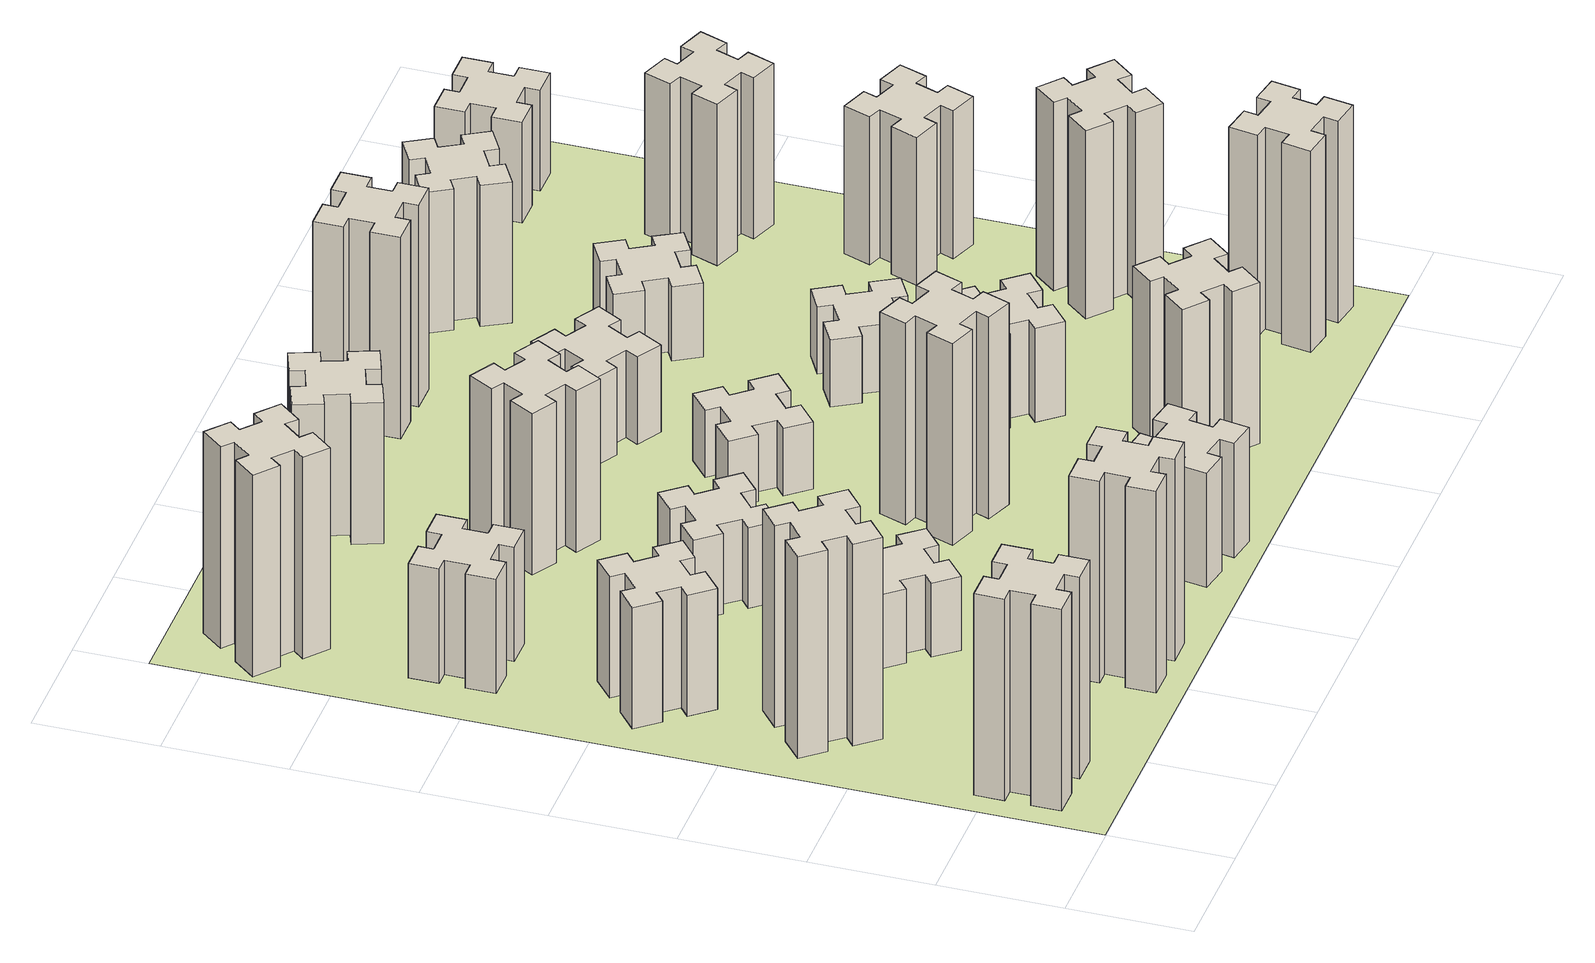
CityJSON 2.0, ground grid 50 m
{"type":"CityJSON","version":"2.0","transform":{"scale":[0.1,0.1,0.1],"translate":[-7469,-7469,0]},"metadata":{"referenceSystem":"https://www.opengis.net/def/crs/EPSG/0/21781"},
"CityObjects":{
"building1":{"type":"Building","attributes":{"class":"1000","function":"1000","usage":"1000","yearOfConstruction":2016,"roofType":"1000","measuredHeight":90,"storeysAboveGround":30,"storeysBelowGround":0},"geometry":[{"type":"Solid","lod":"1","boundaries":[[[[0,1,2,3,4,5,6,7,8,9,10,11,12,13,14,15,16,17,18,19]],[[17,16,20,21]],[[16,15,22,20]],[[15,14,23,22]],[[14,13,24,23]],[[13,12,25,24]],[[12,11,26,25]],[[11,10,27,26]],[[10,9,28,27]],[[9,8,29,28]],[[8,7,30,29]],[[7,6,31,30]],[[6,5,32,31]],[[5,4,33,32]],[[4,3,34,33]],[[3,2,35,34]],[[2,1,36,35]],[[1,0,37,36]],[[0,19,38,37]],[[19,18,39,38]],[[18,17,21,39]],[[24,25,26,27,28,29,30,31,32,33,34,35,36,37,38,39,21,20,22,23]]]]}]},
"building2":{"type":"Building","attributes":{"class":"1000","function":"1000","usage":"1000","yearOfConstruction":2016,"roofType":"1000","measuredHeight":90,"storeysAboveGround":30,"storeysBelowGround":0},"geometry":[{"type":"Solid","lod":"1","boundaries":[[[[40,41,42,43,44,45,46,47,48,49,50,51,52,53,54,55,56,57,58,59]],[[57,56,60,61]],[[56,55,62,60]],[[55,54,63,62]],[[54,53,64,63]],[[53,52,65,64]],[[52,51,66,65]],[[51,50,67,66]],[[50,49,68,67]],[[49,48,69,68]],[[48,47,70,69]],[[47,46,71,70]],[[46,45,72,71]],[[45,44,73,72]],[[44,43,74,73]],[[43,42,75,74]],[[42,41,76,75]],[[41,40,77,76]],[[40,59,78,77]],[[59,58,79,78]],[[58,57,61,79]],[[64,65,66,67,68,69,70,71,72,73,74,75,76,77,78,79,61,60,62,63]]]]}]},
"building3":{"type":"Building","attributes":{"class":"1000","function":"1000","usage":"1000","yearOfConstruction":2016,"roofType":"1000","measuredHeight":54,"storeysAboveGround":30,"storeysBelowGround":0},"geometry":[{"type":"Solid","lod":"1","boundaries":[[[[80,81,82,83,84,85,86,87,88,89,90,91,92,93,94,95,96,97,98,99]],[[97,96,100,101]],[[96,95,102,100]],[[95,94,103,102]],[[94,93,104,103]],[[93,92,105,104]],[[92,91,106,105]],[[91,90,107,106]],[[90,89,108,107]],[[89,88,109,108]],[[88,87,110,109]],[[87,86,111,110]],[[86,85,112,111]],[[85,84,113,112]],[[84,83,114,113]],[[83,82,115,114]],[[82,81,116,115]],[[81,80,117,116]],[[80,99,118,117]],[[99,98,119,118]],[[98,97,101,119]],[[104,105,106,107,108,109,110,111,112,113,114,115,116,117,118,119,101,100,102,103]]]]}]},
"building4":{"type":"Building","attributes":{"class":"1000","function":"1000","usage":"1000","yearOfConstruction":2016,"roofType":"1000","measuredHeight":51,"storeysAboveGround":30,"storeysBelowGround":0},"geometry":[{"type":"Solid","lod":"1","boundaries":[[[[120,121,122,123,124,125,126,127,128,129,130,131,132,133,134,135,136,137,138,139]],[[137,136,140,141]],[[136,135,142,140]],[[135,134,143,142]],[[134,133,144,143]],[[133,132,145,144]],[[132,131,146,145]],[[131,130,147,146]],[[130,129,148,147]],[[129,128,149,148]],[[128,127,150,149]],[[127,126,151,150]],[[126,125,152,151]],[[125,124,153,152]],[[124,123,154,153]],[[123,122,155,154]],[[122,121,156,155]],[[121,120,157,156]],[[120,139,158,157]],[[139,138,159,158]],[[138,137,141,159]],[[144,145,146,147,148,149,150,151,152,153,154,155,156,157,158,159,141,140,142,143]]]]}]},
"building5":{"type":"Building","attributes":{"class":"1000","function":"1000","usage":"1000","yearOfConstruction":2016,"roofType":"1000","measuredHeight":90,"storeysAboveGround":30,"storeysBelowGround":0},"geometry":[{"type":"Solid","lod":"1","boundaries":[[[[160,161,162,163,164,165,166,167,168,169,170,171,172,173,174,175,176,177,178,179]],[[177,176,180,181]],[[176,175,182,180]],[[175,174,183,182]],[[174,173,184,183]],[[173,172,185,184]],[[172,171,186,185]],[[171,170,187,186]],[[170,169,188,187]],[[169,168,189,188]],[[168,167,190,189]],[[167,166,191,190]],[[166,165,192,191]],[[165,164,193,192]],[[164,163,194,193]],[[163,162,195,194]],[[162,161,196,195]],[[161,160,197,196]],[[160,179,198,197]],[[179,178,199,198]],[[178,177,181,199]],[[184,185,186,187,188,189,190,191,192,193,194,195,196,197,198,199,181,180,182,183]]]]}]},
"building6":{"type":"Building","attributes":{"class":"1000","function":"1000","usage":"1000","yearOfConstruction":2016,"roofType":"1000","measuredHeight":90,"storeysAboveGround":30,"storeysBelowGround":0},"geometry":[{"type":"Solid","lod":"1","boundaries":[[[[200,201,202,203,204,205,206,207,208,209,210,211,212,213,214,215,216,217,218,219]],[[217,216,220,221]],[[216,215,222,220]],[[215,214,223,222]],[[214,213,224,223]],[[213,212,225,224]],[[212,211,226,225]],[[211,210,227,226]],[[210,209,228,227]],[[209,208,229,228]],[[208,207,230,229]],[[207,206,231,230]],[[206,205,232,231]],[[205,204,233,232]],[[204,203,234,233]],[[203,202,235,234]],[[202,201,236,235]],[[201,200,237,236]],[[200,219,238,237]],[[219,218,239,238]],[[218,217,221,239]],[[224,225,226,227,228,229,230,231,232,233,234,235,236,237,238,239,221,220,222,223]]]]}]},
"building7":{"type":"Building","attributes":{"class":"1000","function":"1000","usage":"1000","yearOfConstruction":2016,"roofType":"1000","measuredHeight":33,"storeysAboveGround":30,"storeysBelowGround":0},"geometry":[{"type":"Solid","lod":"1","boundaries":[[[[240,241,242,243,244,245,246,247,248,249,250,251,252,253,254,255,256,257,258,259]],[[257,256,260,261]],[[256,255,262,260]],[[255,254,263,262]],[[254,253,264,263]],[[253,252,265,264]],[[252,251,266,265]],[[251,250,267,266]],[[250,249,268,267]],[[249,248,269,268]],[[248,247,270,269]],[[247,246,271,270]],[[246,245,272,271]],[[245,244,273,272]],[[244,243,274,273]],[[243,242,275,274]],[[242,241,276,275]],[[241,240,277,276]],[[240,259,278,277]],[[259,258,279,278]],[[258,257,261,279]],[[264,265,266,267,268,269,270,271,272,273,274,275,276,277,278,279,261,260,262,263]]]]}]},
"building8":{"type":"Building","attributes":{"class":"1000","function":"1000","usage":"1000","yearOfConstruction":2016,"roofType":"1000","measuredHeight":36,"storeysAboveGround":30,"storeysBelowGround":0},"geometry":[{"type":"Solid","lod":"1","boundaries":[[[[280,281,282,283,284,285,286,287,288,289,290,291,292,293,294,295,296,297,298,299]],[[297,296,300,301]],[[296,295,302,300]],[[295,294,303,302]],[[294,293,304,303]],[[293,292,305,304]],[[292,291,306,305]],[[291,290,307,306]],[[290,289,308,307]],[[289,288,309,308]],[[288,287,310,309]],[[287,286,311,310]],[[286,285,312,311]],[[285,284,313,312]],[[284,283,314,313]],[[283,282,315,314]],[[282,281,316,315]],[[281,280,317,316]],[[280,299,318,317]],[[299,298,319,318]],[[298,297,301,319]],[[304,305,306,307,308,309,310,311,312,313,314,315,316,317,318,319,301,300,302,303]]]]}]},
"building9":{"type":"Building","attributes":{"class":"1000","function":"1000","usage":"1000","yearOfConstruction":2016,"roofType":"1000","measuredHeight":51,"storeysAboveGround":30,"storeysBelowGround":0},"geometry":[{"type":"Solid","lod":"1","boundaries":[[[[320,321,322,323,324,325,326,327,328,329,330,331,332,333,334,335,336,337,338,339]],[[337,336,340,341]],[[336,335,342,340]],[[335,334,343,342]],[[334,333,344,343]],[[333,332,345,344]],[[332,331,346,345]],[[331,330,347,346]],[[330,329,348,347]],[[329,328,349,348]],[[328,327,350,349]],[[327,326,351,350]],[[326,325,352,351]],[[325,324,353,352]],[[324,323,354,353]],[[323,322,355,354]],[[322,321,356,355]],[[321,320,357,356]],[[320,339,358,357]],[[339,338,359,358]],[[338,337,341,359]],[[344,345,346,347,348,349,350,351,352,353,354,355,356,357,358,359,341,340,342,343]]]]}]},
"building10":{"type":"Building","attributes":{"class":"1000","function":"1000","usage":"1000","yearOfConstruction":2016,"roofType":"1000","measuredHeight":72,"storeysAboveGround":30,"storeysBelowGround":0},"geometry":[{"type":"Solid","lod":"1","boundaries":[[[[360,361,362,363,364,365,366,367,368,369,370,371,372,373,374,375,376,377,378,379]],[[377,376,380,381]],[[376,375,382,380]],[[375,374,383,382]],[[374,373,384,383]],[[373,372,385,384]],[[372,371,386,385]],[[371,370,387,386]],[[370,369,388,387]],[[369,368,389,388]],[[368,367,390,389]],[[367,366,391,390]],[[366,365,392,391]],[[365,364,393,392]],[[364,363,394,393]],[[363,362,395,394]],[[362,361,396,395]],[[361,360,397,396]],[[360,379,398,397]],[[379,378,399,398]],[[378,377,381,399]],[[384,385,386,387,388,389,390,391,392,393,394,395,396,397,398,399,381,380,382,383]]]]}]},
"building11":{"type":"Building","attributes":{"class":"1000","function":"1000","usage":"1000","yearOfConstruction":2016,"roofType":"1000","measuredHeight":63,"storeysAboveGround":30,"storeysBelowGround":0},"geometry":[{"type":"Solid","lod":"1","boundaries":[[[[400,401,402,403,404,405,406,407,408,409,410,411,412,413,414,415,416,417,418,419]],[[417,416,420,421]],[[416,415,422,420]],[[415,414,423,422]],[[414,413,424,423]],[[413,412,425,424]],[[412,411,426,425]],[[411,410,427,426]],[[410,409,428,427]],[[409,408,429,428]],[[408,407,430,429]],[[407,406,431,430]],[[406,405,432,431]],[[405,404,433,432]],[[404,403,434,433]],[[403,402,435,434]],[[402,401,436,435]],[[401,400,437,436]],[[400,419,438,437]],[[419,418,439,438]],[[418,417,421,439]],[[424,425,426,427,428,429,430,431,432,433,434,435,436,437,438,439,421,420,422,423]]]]}]},
"building12":{"type":"Building","attributes":{"class":"1000","function":"1000","usage":"1000","yearOfConstruction":2016,"roofType":"1000","measuredHeight":90,"storeysAboveGround":30,"storeysBelowGround":0},"geometry":[{"type":"Solid","lod":"1","boundaries":[[[[440,441,442,443,444,445,446,447,448,449,450,451,452,453,454,455,456,457,458,459]],[[457,456,460,461]],[[456,455,462,460]],[[455,454,463,462]],[[454,453,464,463]],[[453,452,465,464]],[[452,451,466,465]],[[451,450,467,466]],[[450,449,468,467]],[[449,448,469,468]],[[448,447,470,469]],[[447,446,471,470]],[[446,445,472,471]],[[445,444,473,472]],[[444,443,474,473]],[[443,442,475,474]],[[442,441,476,475]],[[441,440,477,476]],[[440,459,478,477]],[[459,458,479,478]],[[458,457,461,479]],[[464,465,466,467,468,469,470,471,472,473,474,475,476,477,478,479,461,460,462,463]]]]}]},
"building13":{"type":"Building","attributes":{"class":"1000","function":"1000","usage":"1000","yearOfConstruction":2016,"roofType":"1000","measuredHeight":30,"storeysAboveGround":30,"storeysBelowGround":0},"geometry":[{"type":"Solid","lod":"1","boundaries":[[[[480,481,482,483,484,485,486,487,488,489,490,491,492,493,494,495,496,497,498,499]],[[497,496,500,501]],[[496,495,502,500]],[[495,494,503,502]],[[494,493,504,503]],[[493,492,505,504]],[[492,491,506,505]],[[491,490,507,506]],[[490,489,508,507]],[[489,488,509,508]],[[488,487,510,509]],[[487,486,511,510]],[[486,485,512,511]],[[485,484,513,512]],[[484,483,514,513]],[[483,482,515,514]],[[482,481,516,515]],[[481,480,517,516]],[[480,499,518,517]],[[499,498,519,518]],[[498,497,501,519]],[[504,505,506,507,508,509,510,511,512,513,514,515,516,517,518,519,501,500,502,503]]]]}]},
"building14":{"type":"Building","attributes":{"class":"1000","function":"1000","usage":"1000","yearOfConstruction":2016,"roofType":"1000","measuredHeight":39,"storeysAboveGround":30,"storeysBelowGround":0},"geometry":[{"type":"Solid","lod":"1","boundaries":[[[[520,521,522,523,524,525,526,527,528,529,530,531,532,533,534,535,536,537,538,539]],[[537,536,540,541]],[[536,535,542,540]],[[535,534,543,542]],[[534,533,544,543]],[[533,532,545,544]],[[532,531,546,545]],[[531,530,547,546]],[[530,529,548,547]],[[529,528,549,548]],[[528,527,550,549]],[[527,526,551,550]],[[526,525,552,551]],[[525,524,553,552]],[[524,523,554,553]],[[523,522,555,554]],[[522,521,556,555]],[[521,520,557,556]],[[520,539,558,557]],[[539,538,559,558]],[[538,537,541,559]],[[544,545,546,547,548,549,550,551,552,553,554,555,556,557,558,559,541,540,542,543]]]]}]},
"building15":{"type":"Building","attributes":{"class":"1000","function":"1000","usage":"1000","yearOfConstruction":2016,"roofType":"1000","measuredHeight":72,"storeysAboveGround":30,"storeysBelowGround":0},"geometry":[{"type":"Solid","lod":"1","boundaries":[[[[560,561,562,563,564,565,566,567,568,569,570,571,572,573,574,575,576,577,578,579]],[[577,576,580,581]],[[576,575,582,580]],[[575,574,583,582]],[[574,573,584,583]],[[573,572,585,584]],[[572,571,586,585]],[[571,570,587,586]],[[570,569,588,587]],[[569,568,589,588]],[[568,567,590,589]],[[567,566,591,590]],[[566,565,592,591]],[[565,564,593,592]],[[564,563,594,593]],[[563,562,595,594]],[[562,561,596,595]],[[561,560,597,596]],[[560,579,598,597]],[[579,578,599,598]],[[578,577,581,599]],[[584,585,586,587,588,589,590,591,592,593,594,595,596,597,598,599,581,580,582,583]]]]}]},
"building16":{"type":"Building","attributes":{"class":"1000","function":"1000","usage":"1000","yearOfConstruction":2016,"roofType":"1000","measuredHeight":90,"storeysAboveGround":30,"storeysBelowGround":0},"geometry":[{"type":"Solid","lod":"1","boundaries":[[[[600,601,602,603,604,605,606,607,608,609,610,611,612,613,614,615,616,617,618,619]],[[617,616,620,621]],[[616,615,622,620]],[[615,614,623,622]],[[614,613,624,623]],[[613,612,625,624]],[[612,611,626,625]],[[611,610,627,626]],[[610,609,628,627]],[[609,608,629,628]],[[608,607,630,629]],[[607,606,631,630]],[[606,605,632,631]],[[605,604,633,632]],[[604,603,634,633]],[[603,602,635,634]],[[602,601,636,635]],[[601,600,637,636]],[[600,619,638,637]],[[619,618,639,638]],[[618,617,621,639]],[[624,625,626,627,628,629,630,631,632,633,634,635,636,637,638,639,621,620,622,623]]]]}]},
"building17":{"type":"Building","attributes":{"class":"1000","function":"1000","usage":"1000","yearOfConstruction":2016,"roofType":"1000","measuredHeight":42,"storeysAboveGround":30,"storeysBelowGround":0},"geometry":[{"type":"Solid","lod":"1","boundaries":[[[[640,641,642,643,644,645,646,647,648,649,650,651,652,653,654,655,656,657,658,659]],[[657,656,660,661]],[[656,655,662,660]],[[655,654,663,662]],[[654,653,664,663]],[[653,652,665,664]],[[652,651,666,665]],[[651,650,667,666]],[[650,649,668,667]],[[649,648,669,668]],[[648,647,670,669]],[[647,646,671,670]],[[646,645,672,671]],[[645,644,673,672]],[[644,643,674,673]],[[643,642,675,674]],[[642,641,676,675]],[[641,640,677,676]],[[640,659,678,677]],[[659,658,679,678]],[[658,657,661,679]],[[664,665,666,667,668,669,670,671,672,673,674,675,676,677,678,679,661,660,662,663]]]]}]},
"building18":{"type":"Building","attributes":{"class":"1000","function":"1000","usage":"1000","yearOfConstruction":2016,"roofType":"1000","measuredHeight":30,"storeysAboveGround":30,"storeysBelowGround":0},"geometry":[{"type":"Solid","lod":"1","boundaries":[[[[680,681,682,683,684,685,686,687,688,689,690,691,692,693,694,695,696,697,698,699]],[[697,696,700,701]],[[696,695,702,700]],[[695,694,703,702]],[[694,693,704,703]],[[693,692,705,704]],[[692,691,706,705]],[[691,690,707,706]],[[690,689,708,707]],[[689,688,709,708]],[[688,687,710,709]],[[687,686,711,710]],[[686,685,712,711]],[[685,684,713,712]],[[684,683,714,713]],[[683,682,715,714]],[[682,681,716,715]],[[681,680,717,716]],[[680,699,718,717]],[[699,698,719,718]],[[698,697,701,719]],[[704,705,706,707,708,709,710,711,712,713,714,715,716,717,718,719,701,700,702,703]]]]}]},
"building19":{"type":"Building","attributes":{"class":"1000","function":"1000","usage":"1000","yearOfConstruction":2016,"roofType":"1000","measuredHeight":33,"storeysAboveGround":30,"storeysBelowGround":0},"geometry":[{"type":"Solid","lod":"1","boundaries":[[[[720,721,722,723,724,725,726,727,728,729,730,731,732,733,734,735,736,737,738,739]],[[737,736,740,741]],[[736,735,742,740]],[[735,734,743,742]],[[734,733,744,743]],[[733,732,745,744]],[[732,731,746,745]],[[731,730,747,746]],[[730,729,748,747]],[[729,728,749,748]],[[728,727,750,749]],[[727,726,751,750]],[[726,725,752,751]],[[725,724,753,752]],[[724,723,754,753]],[[723,722,755,754]],[[722,721,756,755]],[[721,720,757,756]],[[720,739,758,757]],[[739,738,759,758]],[[738,737,741,759]],[[744,745,746,747,748,749,750,751,752,753,754,755,756,757,758,759,741,740,742,743]]]]}]},
"building20":{"type":"Building","attributes":{"class":"1000","function":"1000","usage":"1000","yearOfConstruction":2016,"roofType":"1000","measuredHeight":90,"storeysAboveGround":30,"storeysBelowGround":0},"geometry":[{"type":"Solid","lod":"1","boundaries":[[[[760,761,762,763,764,765,766,767,768,769,770,771,772,773,774,775,776,777,778,779]],[[777,776,780,781]],[[776,775,782,780]],[[775,774,783,782]],[[774,773,784,783]],[[773,772,785,784]],[[772,771,786,785]],[[771,770,787,786]],[[770,769,788,787]],[[769,768,789,788]],[[768,767,790,789]],[[767,766,791,790]],[[766,765,792,791]],[[765,764,793,792]],[[764,763,794,793]],[[763,762,795,794]],[[762,761,796,795]],[[761,760,797,796]],[[760,779,798,797]],[[779,778,799,798]],[[778,777,781,799]],[[784,785,786,787,788,789,790,791,792,793,794,795,796,797,798,799,781,780,782,783]]]]}]},
"building21":{"type":"Building","attributes":{"class":"1000","function":"1000","usage":"1000","yearOfConstruction":2016,"roofType":"1000","measuredHeight":63,"storeysAboveGround":30,"storeysBelowGround":0},"geometry":[{"type":"Solid","lod":"1","boundaries":[[[[800,801,802,803,804,805,806,807,808,809,810,811,812,813,814,815,816,817,818,819]],[[817,816,820,821]],[[816,815,822,820]],[[815,814,823,822]],[[814,813,824,823]],[[813,812,825,824]],[[812,811,826,825]],[[811,810,827,826]],[[810,809,828,827]],[[809,808,829,828]],[[808,807,830,829]],[[807,806,831,830]],[[806,805,832,831]],[[805,804,833,832]],[[804,803,834,833]],[[803,802,835,834]],[[802,801,836,835]],[[801,800,837,836]],[[800,819,838,837]],[[819,818,839,838]],[[818,817,821,839]],[[824,825,826,827,828,829,830,831,832,833,834,835,836,837,838,839,821,820,822,823]]]]}]},
"building22":{"type":"Building","attributes":{"class":"1000","function":"1000","usage":"1000","yearOfConstruction":2016,"roofType":"1000","measuredHeight":84,"storeysAboveGround":30,"storeysBelowGround":0},"geometry":[{"type":"Solid","lod":"1","boundaries":[[[[840,841,842,843,844,845,846,847,848,849,850,851,852,853,854,855,856,857,858,859]],[[857,856,860,861]],[[856,855,862,860]],[[855,854,863,862]],[[854,853,864,863]],[[853,852,865,864]],[[852,851,866,865]],[[851,850,867,866]],[[850,849,868,867]],[[849,848,869,868]],[[848,847,870,869]],[[847,846,871,870]],[[846,845,872,871]],[[845,844,873,872]],[[844,843,874,873]],[[843,842,875,874]],[[842,841,876,875]],[[841,840,877,876]],[[840,859,878,877]],[[859,858,879,878]],[[858,857,861,879]],[[864,865,866,867,868,869,870,871,872,873,874,875,876,877,878,879,861,860,862,863]]]]}]},
"building23":{"type":"Building","attributes":{"class":"1000","function":"1000","usage":"1000","yearOfConstruction":2016,"roofType":"1000","measuredHeight":66,"storeysAboveGround":30,"storeysBelowGround":0},"geometry":[{"type":"Solid","lod":"1","boundaries":[[[[880,881,882,883,884,885,886,887,888,889,890,891,892,893,894,895,896,897,898,899]],[[897,896,900,901]],[[896,895,902,900]],[[895,894,903,902]],[[894,893,904,903]],[[893,892,905,904]],[[892,891,906,905]],[[891,890,907,906]],[[890,889,908,907]],[[889,888,909,908]],[[888,887,910,909]],[[887,886,911,910]],[[886,885,912,911]],[[885,884,913,912]],[[884,883,914,913]],[[883,882,915,914]],[[882,881,916,915]],[[881,880,917,916]],[[880,899,918,917]],[[899,898,919,918]],[[898,897,901,919]],[[904,905,906,907,908,909,910,911,912,913,914,915,916,917,918,919,901,900,902,903]]]]}]},
"building24":{"type":"Building","attributes":{"class":"1000","function":"1000","usage":"1000","yearOfConstruction":2016,"roofType":"1000","measuredHeight":72,"storeysAboveGround":30,"storeysBelowGround":0},"geometry":[{"type":"Solid","lod":"1","boundaries":[[[[920,921,922,923,924,925,926,927,928,929,930,931,932,933,934,935,936,937,938,939]],[[937,936,940,941]],[[936,935,942,940]],[[935,934,943,942]],[[934,933,944,943]],[[933,932,945,944]],[[932,931,946,945]],[[931,930,947,946]],[[930,929,948,947]],[[929,928,949,948]],[[928,927,950,949]],[[927,926,951,950]],[[926,925,952,951]],[[925,924,953,952]],[[924,923,954,953]],[[923,922,955,954]],[[922,921,956,955]],[[921,920,957,956]],[[920,939,958,957]],[[939,938,959,958]],[[938,937,941,959]],[[944,945,946,947,948,949,950,951,952,953,954,955,956,957,958,959,941,940,942,943]]]]}]},
"building25":{"type":"Building","attributes":{"class":"1000","function":"1000","usage":"1000","yearOfConstruction":2016,"roofType":"1000","measuredHeight":45,"storeysAboveGround":30,"storeysBelowGround":0},"geometry":[{"type":"Solid","lod":"1","boundaries":[[[[960,961,962,963,964,965,966,967,968,969,970,971,972,973,974,975,976,977,978,979]],[[977,976,980,981]],[[976,975,982,980]],[[975,974,983,982]],[[974,973,984,983]],[[973,972,985,984]],[[972,971,986,985]],[[971,970,987,986]],[[970,969,988,987]],[[969,968,989,988]],[[968,967,990,989]],[[967,966,991,990]],[[966,965,992,991]],[[965,964,993,992]],[[964,963,994,993]],[[963,962,995,994]],[[962,961,996,995]],[[961,960,997,996]],[[960,979,998,997]],[[979,978,999,998]],[[978,977,981,999]],[[984,985,986,987,988,989,990,991,992,993,994,995,996,997,998,999,981,980,982,983]]]]}]},
"landuse1":{"type":"LandUse","attributes":{"name":"plot1","function":"1010"},"geometry":[{"type":"MultiSurface","lod":"1","boundaries":[[[1000,1001,1002,1003]]]}]}
},
"vertices":[
[165,425,0],[165,325,0],[105,325,0],[105,205,0],[225,205,0],[225,265,0],[325,265,0],[325,205,0],[445,205,0],[445,325,0],[385,325,0],[385,425,0],[445,425,0],[445,545,0],[325,545,0],[325,485,0],[225,485,0],[225,545,0],[105,545,0],[105,425,0],[225,485,900],[225,545,900],[325,485,900],[325,545,900],[445,545,900],[445,425,900],[385,425,900],[385,325,900],[445,325,900],[445,205,900],[325,205,900],[325,265,900],[225,265,900],[225,205,900],[105,205,900],[105,325,900],[165,325,900],[165,425,900],[105,425,900],[105,545,900],
[492,1248,0],[427,1324,0],[473,1363,0],[396,1455,0],[304,1378,0],[343,1332,0],[266,1267,0],[228,1313,0],[136,1236,0],[213,1144,0],[259,1183,0],[323,1106,0],[277,1068,0],[354,976,0],[446,1053,0],[408,1099,0],[484,1163,0],[523,1117,0],[615,1194,0],[538,1286,0],[484,1163,900],[523,1117,900],[408,1099,900],[446,1053,900],[354,976,900],[277,1068,900],[323,1106,900],[259,1183,900],[213,1144,900],[136,1236,900],[228,1313,900],[266,1267,900],[343,1332,900],[304,1378,900],[396,1455,900],[473,1363,900],[427,1324,900],[492,1248,900],[538,1286,900],[615,1194,900],
[492,1888,0],[427,1964,0],[473,2003,0],[396,2095,0],[304,2018,0],[343,1972,0],[266,1907,0],[228,1953,0],[136,1876,0],[213,1784,0],[259,1823,0],[323,1746,0],[277,1708,0],[354,1616,0],[446,1693,0],[408,1739,0],[484,1803,0],[523,1757,0],[615,1834,0],[538,1926,0],[484,1803,540],[523,1757,540],[408,1739,540],[446,1693,540],[354,1616,540],[277,1708,540],[323,1746,540],[259,1823,540],[213,1784,540],[136,1876,540],[228,1953,540],[266,1907,540],[343,1972,540],[304,2018,540],[396,2095,540],[473,2003,540],[427,1964,540],[492,1888,540],[538,1926,540],[615,1834,540],
[485,2545,0],[485,2645,0],[545,2645,0],[545,2765,0],[425,2765,0],[425,2705,0],[325,2705,0],[325,2765,0],[205,2765,0],[205,2645,0],[265,2645,0],[265,2545,0],[205,2545,0],[205,2425,0],[325,2425,0],[325,2485,0],[425,2485,0],[425,2425,0],[545,2425,0],[545,2545,0],[425,2485,510],[425,2425,510],[325,2485,510],[325,2425,510],[205,2425,510],[205,2545,510],[265,2545,510],[265,2645,510],[205,2645,510],[205,2765,510],[325,2765,510],[325,2705,510],[425,2705,510],[425,2765,510],[545,2765,510],[545,2645,510],[485,2645,510],[485,2545,510],[545,2545,510],[545,2425,510],
[1225,225,0],[1225,325,0],[1285,325,0],[1285,445,0],[1165,445,0],[1165,385,0],[1065,385,0],[1065,445,0],[945,445,0],[945,325,0],[1005,325,0],[1005,225,0],[945,225,0],[945,105,0],[1065,105,0],[1065,165,0],[1165,165,0],[1165,105,0],[1285,105,0],[1285,225,0],[1165,165,900],[1165,105,900],[1065,165,900],[1065,105,900],[945,105,900],[945,225,900],[1005,225,900],[1005,325,900],[945,325,900],[945,445,900],[1065,445,900],[1065,385,900],[1165,385,900],[1165,445,900],[1285,445,900],[1285,325,900],[1225,325,900],[1225,225,900],[1285,225,900],[1285,105,900],
[384,3387,0],[308,3452,0],[346,3498,0],[254,3575,0],[177,3483,0],[223,3444,0],[159,3368,0],[113,3406,0],[36,3314,0],[128,3237,0],[166,3283,0],[243,3219,0],[204,3173,0],[296,3096,0],[373,3188,0],[327,3226,0],[392,3303,0],[438,3264,0],[515,3356,0],[423,3433,0],[392,3303,900],[438,3264,900],[327,3226,900],[373,3188,900],[296,3096,900],[204,3173,900],[243,3219,900],[166,3283,900],[128,3237,900],[36,3314,900],[113,3406,900],[159,3368,900],[223,3444,900],[177,3483,900],[254,3575,900],[346,3498,900],[308,3452,900],[384,3387,900],[423,3433,900],[515,3356,900],
[983,1232,0],[906,1167,0],[868,1213,0],[776,1136,0],[853,1044,0],[899,1083,0],[963,1006,0],[917,968,0],[994,876,0],[1086,953,0],[1048,999,0],[1124,1063,0],[1163,1017,0],[1255,1094,0],[1178,1186,0],[1132,1148,0],[1067,1224,0],[1113,1263,0],[1036,1355,0],[944,1278,0],[1067,1224,330],[1113,1263,330],[1132,1148,330],[1178,1186,330],[1255,1094,330],[1163,1017,330],[1124,1063,330],[1048,999,330],[1086,953,330],[994,876,330],[917,968,330],[963,1006,330],[899,1083,330],[853,1044,330],[776,1136,330],[868,1213,330],[906,1167,330],[983,1232,330],[944,1278,330],[1036,1355,330],
[1083,1972,0],[1006,1907,0],[968,1953,0],[876,1876,0],[953,1784,0],[999,1823,0],[1063,1746,0],[1017,1708,0],[1094,1616,0],[1186,1693,0],[1148,1739,0],[1224,1803,0],[1263,1757,0],[1355,1834,0],[1278,1926,0],[1232,1888,0],[1167,1964,0],[1213,2003,0],[1136,2095,0],[1044,2018,0],[1167,1964,360],[1213,2003,360],[1232,1888,360],[1278,1926,360],[1355,1834,360],[1263,1757,360],[1224,1803,360],[1148,1739,360],[1186,1693,360],[1094,1616,360],[1017,1708,360],[1063,1746,360],[999,1823,360],[953,1784,360],[876,1876,360],[968,1953,360],[1006,1907,360],[1083,1972,360],[1044,2018,360],[1136,2095,360],
[1756,344,0],[1738,245,0],[1679,256,0],[1658,137,0],[1777,117,0],[1787,176,0],[1885,158,0],[1875,99,0],[1993,78,0],[2014,197,0],[1955,207,0],[1972,305,0],[2031,295,0],[2052,413,0],[1934,434,0],[1924,375,0],[1825,392,0],[1836,451,0],[1717,472,0],[1697,354,0],[1825,392,510],[1836,451,510],[1924,375,510],[1934,434,510],[2052,413,510],[2031,295,510],[1972,305,510],[1955,207,510],[2014,197,510],[1993,78,510],[1875,99,510],[1885,158,510],[1787,176,510],[1777,117,510],[1658,137,510],[1679,256,510],[1738,245,510],[1756,344,510],[1697,354,510],[1717,472,510],
[1314,2666,0],[1227,2716,0],[1257,2768,0],[1153,2828,0],[1093,2724,0],[1145,2694,0],[1095,2607,0],[1043,2637,0],[983,2533,0],[1087,2473,0],[1117,2525,0],[1204,2475,0],[1174,2423,0],[1278,2363,0],[1338,2467,0],[1286,2497,0],[1336,2584,0],[1388,2554,0],[1448,2658,0],[1344,2718,0],[1336,2584,720],[1388,2554,720],[1286,2497,720],[1338,2467,720],[1278,2363,720],[1174,2423,720],[1204,2475,720],[1117,2525,720],[1087,2473,720],[983,2533,720],[1043,2637,720],[1095,2607,720],[1145,2694,720],[1093,2724,720],[1153,2828,720],[1257,2768,720],[1227,2716,720],[1314,2666,720],[1344,2718,720],[1448,2658,720],
[1125,3456,0],[1031,3422,0],[1010,3478,0],[897,3437,0],[939,3324,0],[995,3345,0],[1029,3251,0],[973,3230,0],[1014,3117,0],[1127,3159,0],[1106,3215,0],[1200,3249,0],[1220,3193,0],[1333,3234,0],[1292,3347,0],[1236,3326,0],[1202,3420,0],[1258,3440,0],[1217,3553,0],[1104,3512,0],[1202,3420,630],[1258,3440,630],[1236,3326,630],[1292,3347,630],[1333,3234,630],[1220,3193,630],[1200,3249,630],[1106,3215,630],[1127,3159,630],[1014,3117,630],[973,3230,630],[1029,3251,630],[995,3345,630],[939,3324,630],[897,3437,630],[1010,3478,630],[1031,3422,630],[1125,3456,630],[1104,3512,630],[1217,3553,630],
[1771,1129,0],[1865,1095,0],[1844,1039,0],[1957,997,0],[1998,1110,0],[1942,1131,0],[1976,1225,0],[2032,1204,0],[2073,1317,0],[1960,1358,0],[1940,1302,0],[1846,1336,0],[1867,1392,0],[1754,1433,0],[1713,1320,0],[1769,1300,0],[1735,1206,0],[1679,1227,0],[1637,1114,0],[1750,1073,0],[1735,1206,900],[1679,1227,900],[1769,1300,900],[1713,1320,900],[1754,1433,900],[1867,1392,900],[1846,1336,900],[1940,1302,900],[1960,1358,900],[2073,1317,900],[2032,1204,900],[1976,1225,900],[1942,1131,900],[1998,1110,900],[1957,997,900],[1844,1039,900],[1865,1095,900],[1771,1129,900],[1750,1073,900],[1637,1114,900],
[1972,1988,0],[1907,2064,0],[1953,2103,0],[1876,2195,0],[1784,2118,0],[1823,2072,0],[1746,2007,0],[1708,2053,0],[1616,1976,0],[1693,1884,0],[1739,1923,0],[1803,1846,0],[1757,1808,0],[1834,1716,0],[1926,1793,0],[1888,1839,0],[1964,1903,0],[2003,1857,0],[2095,1934,0],[2018,2026,0],[1964,1903,300],[2003,1857,300],[1888,1839,300],[1926,1793,300],[1834,1716,300],[1757,1808,300],[1803,1846,300],[1739,1923,300],[1693,1884,300],[1616,1976,300],[1708,2053,300],[1746,2007,300],[1823,2072,300],[1784,2118,300],[1876,2195,300],[1953,2103,300],[1907,2064,300],[1972,1988,300],[2018,2026,300],[2095,1934,300],
[2026,2497,0],[2076,2584,0],[2128,2554,0],[2188,2658,0],[2084,2718,0],[2054,2666,0],[1967,2716,0],[1997,2768,0],[1893,2828,0],[1833,2724,0],[1885,2694,0],[1835,2607,0],[1783,2637,0],[1723,2533,0],[1827,2473,0],[1857,2525,0],[1944,2475,0],[1914,2423,0],[2018,2363,0],[2078,2467,0],[1944,2475,390],[1914,2423,390],[1857,2525,390],[1827,2473,390],[1723,2533,390],[1783,2637,390],[1835,2607,390],[1885,2694,390],[1833,2724,390],[1893,2828,390],[1997,2768,390],[1967,2716,390],[2054,2666,390],[2084,2718,390],[2188,2658,390],[2128,2554,390],[2076,2584,390],[2026,2497,390],[2078,2467,390],[2018,2363,390],
[2486,423,0],[2563,359,0],[2524,313,0],[2616,236,0],[2693,328,0],[2647,366,0],[2712,443,0],[2758,404,0],[2835,496,0],[2743,573,0],[2704,527,0],[2628,592,0],[2666,638,0],[2574,715,0],[2497,623,0],[2543,584,0],[2479,508,0],[2433,546,0],[2356,454,0],[2448,377,0],[2479,508,720],[2433,546,720],[2543,584,720],[2497,623,720],[2574,715,720],[2666,638,720],[2628,592,720],[2704,527,720],[2743,573,720],[2835,496,720],[2758,404,720],[2712,443,720],[2647,366,720],[2693,328,720],[2616,236,720],[2524,313,720],[2563,359,720],[2486,423,720],[2448,377,720],[2356,454,720],
[1965,3385,0],[1965,3485,0],[2025,3485,0],[2025,3605,0],[1905,3605,0],[1905,3545,0],[1805,3545,0],[1805,3605,0],[1685,3605,0],[1685,3485,0],[1745,3485,0],[1745,3385,0],[1685,3385,0],[1685,3265,0],[1805,3265,0],[1805,3325,0],[1905,3325,0],[1905,3265,0],[2025,3265,0],[2025,3385,0],[1905,3325,900],[1905,3265,900],[1805,3325,900],[1805,3265,900],[1685,3265,900],[1685,3385,900],[1745,3385,900],[1745,3485,900],[1685,3485,900],[1685,3605,900],[1805,3605,900],[1805,3545,900],[1905,3545,900],[1905,3605,900],[2025,3605,900],[2025,3485,900],[1965,3485,900],[1965,3385,900],[2025,3385,900],[2025,3265,900],
[2563,1332,0],[2486,1267,0],[2448,1313,0],[2356,1236,0],[2433,1144,0],[2479,1183,0],[2543,1106,0],[2497,1068,0],[2574,976,0],[2666,1053,0],[2628,1099,0],[2704,1163,0],[2743,1117,0],[2835,1194,0],[2758,1286,0],[2712,1248,0],[2647,1324,0],[2693,1363,0],[2616,1455,0],[2524,1378,0],[2647,1324,420],[2693,1363,420],[2712,1248,420],[2758,1286,420],[2835,1194,420],[2743,1117,420],[2704,1163,420],[2628,1099,420],[2666,1053,420],[2574,976,420],[2497,1068,420],[2543,1106,420],[2479,1183,420],[2433,1144,420],[2356,1236,420],[2448,1313,420],[2486,1267,420],[2563,1332,420],[2524,1378,420],[2616,1455,420],
[2475,1744,0],[2525,1657,0],[2473,1627,0],[2533,1523,0],[2637,1583,0],[2607,1635,0],[2694,1685,0],[2724,1633,0],[2828,1693,0],[2768,1797,0],[2716,1767,0],[2666,1854,0],[2718,1884,0],[2658,1988,0],[2554,1928,0],[2584,1876,0],[2497,1826,0],[2467,1878,0],[2363,1818,0],[2423,1714,0],[2497,1826,300],[2467,1878,300],[2584,1876,300],[2554,1928,300],[2658,1988,300],[2718,1884,300],[2666,1854,300],[2716,1767,300],[2768,1797,300],[2828,1693,300],[2724,1633,300],[2694,1685,300],[2607,1635,300],[2637,1583,300],[2533,1523,300],[2473,1627,300],[2525,1657,300],[2475,1744,300],[2423,1714,300],[2363,1818,300],
[2475,2584,0],[2525,2497,0],[2473,2467,0],[2533,2363,0],[2637,2423,0],[2607,2475,0],[2694,2525,0],[2724,2473,0],[2828,2533,0],[2768,2637,0],[2716,2607,0],[2666,2694,0],[2718,2724,0],[2658,2828,0],[2554,2768,0],[2584,2716,0],[2497,2666,0],[2467,2718,0],[2363,2658,0],[2423,2554,0],[2497,2666,330],[2467,2718,330],[2584,2716,330],[2554,2768,330],[2658,2828,330],[2718,2724,330],[2666,2694,330],[2716,2607,330],[2768,2637,330],[2828,2533,330],[2724,2473,330],[2694,2525,330],[2607,2475,330],[2637,2423,330],[2533,2363,330],[2473,2467,330],[2525,2497,330],[2475,2584,330],[2423,2554,330],[2363,2658,330],
[3504,475,0],[3405,492,0],[3416,551,0],[3297,572,0],[3277,454,0],[3336,444,0],[3318,345,0],[3259,356,0],[3238,237,0],[3357,217,0],[3367,276,0],[3465,258,0],[3455,199,0],[3573,178,0],[3594,297,0],[3535,307,0],[3552,405,0],[3611,395,0],[3632,513,0],[3514,534,0],[3552,405,900],[3611,395,900],[3535,307,900],[3594,297,900],[3573,178,900],[3455,199,900],[3465,258,900],[3367,276,900],[3357,217,900],[3238,237,900],[3259,356,900],[3318,345,900],[3336,444,900],[3277,454,900],[3297,572,900],[3416,551,900],[3405,492,900],[3504,475,900],[3514,534,900],[3632,513,900],
[2716,3347,0],[2666,3434,0],[2718,3464,0],[2658,3568,0],[2554,3508,0],[2584,3456,0],[2497,3406,0],[2467,3458,0],[2363,3398,0],[2423,3294,0],[2475,3324,0],[2525,3237,0],[2473,3207,0],[2533,3103,0],[2637,3163,0],[2607,3215,0],[2694,3265,0],[2724,3213,0],[2828,3273,0],[2768,3377,0],[2694,3265,630],[2724,3213,630],[2607,3215,630],[2637,3163,630],[2533,3103,630],[2473,3207,630],[2525,3237,630],[2475,3324,630],[2423,3294,630],[2363,3398,630],[2467,3458,630],[2497,3406,630],[2584,3456,630],[2554,3508,630],[2658,3568,630],[2718,3464,630],[2666,3434,630],[2716,3347,630],[2768,3377,630],[2828,3273,630],
[3487,1006,0],[3552,1083,0],[3598,1044,0],[3675,1136,0],[3583,1213,0],[3544,1167,0],[3468,1232,0],[3506,1278,0],[3414,1355,0],[3337,1263,0],[3383,1224,0],[3319,1148,0],[3273,1186,0],[3196,1094,0],[3288,1017,0],[3326,1063,0],[3403,999,0],[3364,953,0],[3456,876,0],[3533,968,0],[3403,999,840],[3364,953,840],[3326,1063,840],[3288,1017,840],[3196,1094,840],[3273,1186,840],[3319,1148,840],[3383,1224,840],[3337,1263,840],[3414,1355,840],[3506,1278,840],[3468,1232,840],[3544,1167,840],[3583,1213,840],[3675,1136,840],[3598,1044,840],[3552,1083,840],[3487,1006,840],[3533,968,840],[3456,876,840],
[3520,1942,0],[3426,1976,0],[3447,2032,0],[3334,2073,0],[3293,1960,0],[3349,1940,0],[3315,1846,0],[3259,1867,0],[3217,1754,0],[3330,1713,0],[3351,1769,0],[3445,1735,0],[3424,1679,0],[3537,1637,0],[3578,1750,0],[3522,1771,0],[3556,1865,0],[3612,1844,0],[3653,1957,0],[3540,1998,0],[3556,1865,660],[3612,1844,660],[3522,1771,660],[3578,1750,660],[3537,1637,660],[3424,1679,660],[3445,1735,660],[3351,1769,660],[3330,1713,660],[3217,1754,660],[3259,1867,660],[3315,1846,660],[3349,1940,660],[3293,1960,660],[3334,2073,660],[3447,2032,660],[3426,1976,660],[3520,1942,660],[3540,1998,660],[3653,1957,660],
[3420,2682,0],[3326,2716,0],[3347,2772,0],[3234,2813,0],[3193,2700,0],[3249,2680,0],[3215,2586,0],[3159,2607,0],[3117,2494,0],[3230,2453,0],[3251,2509,0],[3345,2475,0],[3324,2419,0],[3437,2377,0],[3478,2490,0],[3422,2511,0],[3456,2605,0],[3512,2584,0],[3553,2697,0],[3440,2738,0],[3456,2605,720],[3512,2584,720],[3422,2511,720],[3478,2490,720],[3437,2377,720],[3324,2419,720],[3345,2475,720],[3251,2509,720],[3230,2453,720],[3117,2494,720],[3159,2607,720],[3215,2586,720],[3249,2680,720],[3193,2700,720],[3234,2813,720],[3347,2772,720],[3326,2716,720],[3420,2682,720],[3440,2738,720],[3553,2697,720],
[3285,3325,0],[3385,3325,0],[3385,3265,0],[3505,3265,0],[3505,3385,0],[3445,3385,0],[3445,3485,0],[3505,3485,0],[3505,3605,0],[3385,3605,0],[3385,3545,0],[3285,3545,0],[3285,3605,0],[3165,3605,0],[3165,3485,0],[3225,3485,0],[3225,3385,0],[3165,3385,0],[3165,3265,0],[3285,3265,0],[3225,3385,450],[3165,3385,450],[3225,3485,450],[3165,3485,450],[3165,3605,450],[3285,3605,450],[3285,3545,450],[3385,3545,450],[3385,3605,450],[3505,3605,450],[3505,3485,450],[3445,3485,450],[3445,3385,450],[3505,3385,450],[3505,3265,450],[3385,3265,450],[3385,3325,450],[3285,3325,450],[3285,3265,450],[3165,3265,450],
[5,3705,0],[3705,3705,0],[3705,5,0],[5,5,0]
]}
